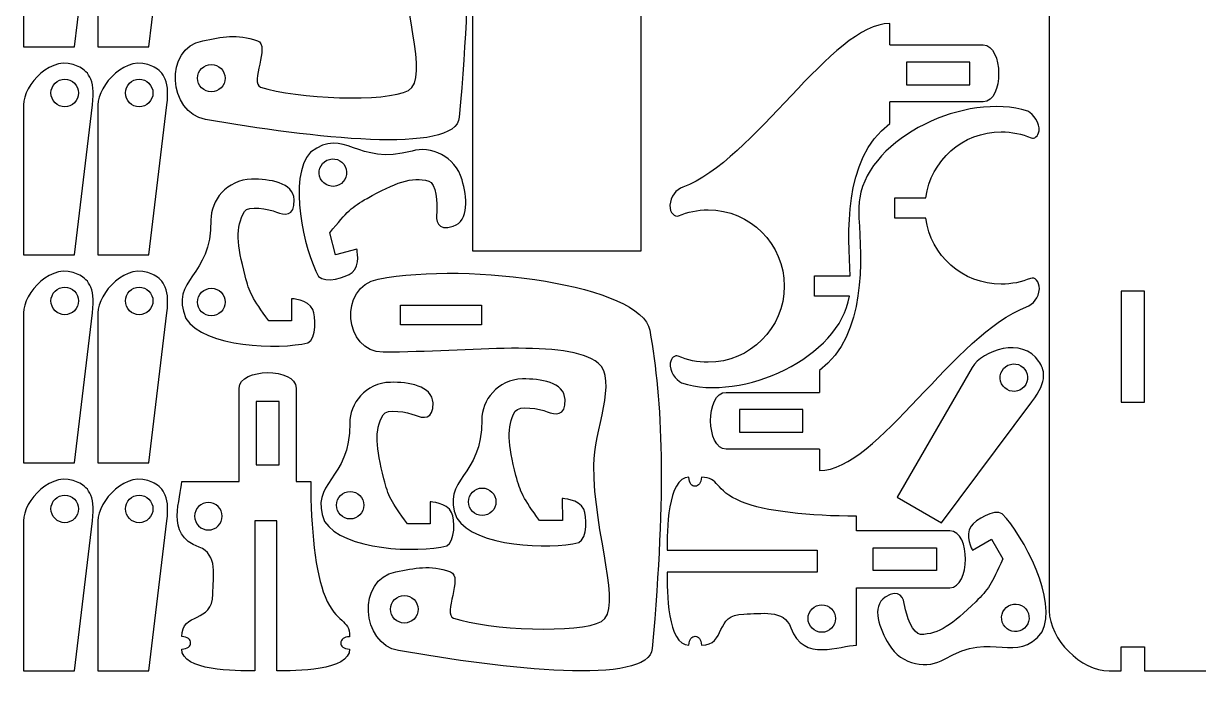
# Model space of a CAD drawing. Extents: x 14.7 to 28.1, y 1.6 to 11.3.
# Drawn here: x 14.68 to 22.39, y 1.64 to 5.99 of the extents above; entities that cross this region are included whole.
import ezdxf

# ---------------------------------------------------------------- set-up
doc = ezdxf.new("R2010")
doc.units = 0
doc.layers.add('parts', color=7, linetype='CONTINUOUS')

msp = doc.modelspace()

# ---------------------------------------------------------------- linework, layer by layer
at = {"layer": 'parts', "color": 7}
for p, q in [((17.626597, 4.498164), (17.626597, 11.191076)), ((18.728959, 11.191076), (18.728959, 4.498164)), ((21.409949, 8.828872), (21.409949, 2.135958)), ((14.677722, 6.821794), (14.677722, 5.837528)), ((15.012368, 5.837528), (15.130478, 6.821794)), ((15.166611, 6.821794), (15.166611, 5.837528)), ((15.501257, 5.837528), (15.619367, 6.821794)), ((20.363256, 5.851053), (20.363256, 5.991488)), ((14.677722, 5.837528), (15.012368, 5.837528)), ((15.166611, 5.837528), (15.501257, 5.837528)), ((20.363256, 5.851052), (20.976029, 5.851053)), ((20.888847, 5.738757), (20.472923, 5.738766)), ((20.472923, 5.738766), (20.472923, 5.589544)), ((20.888847, 5.589534), (20.888847, 5.738757)), ((15.820013, 5.632812), (15.820013, 5.632812)), ((14.948312, 5.625862), (14.948312, 5.625862)), ((15.437201, 5.625862), (15.437201, 5.625862)), ((20.472923, 5.589544), (20.888847, 5.589534)), ((20.363256, 5.33488), (20.363256, 5.478042)), ((20.976029, 5.478041), (20.363256, 5.478041)), ((14.677722, 5.456704), (14.677722, 4.472438)), ((14.677722, 5.456704), (14.677722, 5.456704)), ((15.012368, 4.472438), (15.130478, 5.456704)), ((15.166611, 5.456704), (15.166611, 4.472438)), ((15.166611, 5.456704), (15.166611, 5.456704)), ((15.501257, 4.472438), (15.619367, 5.456704)), ((16.73189, 4.925542), (16.73189, 4.925542)), ((20.396626, 4.713462), (20.396626, 4.84732)), ((20.396626, 4.84732), (20.599349, 4.84732)), ((20.599316, 4.713462), (20.396626, 4.713462)), ((16.726463, 4.473252), (16.687842, 4.617389)), ((16.865526, 4.510522), (16.726463, 4.473252)), ((16.865526, 4.510522), (16.865526, 4.510522)), ((18.728959, 4.498164), (17.626597, 4.498164)), ((14.677722, 4.472438), (15.012368, 4.472438)), ((15.166611, 4.472438), (15.501257, 4.472438)), ((19.868592, 4.201281), (19.868592, 4.335139)), ((19.868592, 4.335139), (20.104126, 4.335139)), ((14.948312, 4.260771), (14.948312, 4.260771)), ((15.437201, 4.260771), (15.437201, 4.260771)), ((17.005038, 4.314252), (17.005038, 4.314252)), ((16.436322, 4.184909), (16.436331, 4.040939)), ((16.436322, 4.184909), (16.436322, 4.184909)), ((20.098599, 4.201281), (19.868592, 4.201281)), ((22.034503, 4.23507), (21.88236, 4.23507)), ((21.88236, 4.23507), (21.88236, 3.50603)), ((22.034503, 3.50603), (22.034503, 4.23507)), ((14.677722, 4.091613), (14.677722, 3.107347)), ((14.677722, 4.091613), (14.677722, 4.091613)), ((15.012368, 3.107347), (15.130478, 4.091613)), ((15.166611, 4.091613), (15.166611, 3.107347)), ((15.166611, 4.091613), (15.166611, 4.091613)), ((15.501257, 3.107347), (15.619367, 4.091613)), ((16.000857, 4.163241), (16.000857, 4.163241)), ((17.151513, 4.142985), (17.684103, 4.142985)), ((17.151513, 4.013063), (17.151513, 4.142985)), ((17.684103, 4.142985), (17.684103, 4.013063)), ((16.436331, 4.040939), (16.287109, 4.040939)), ((17.684103, 4.013063), (17.151513, 4.013063)), ((19.901959, 3.713721), (19.901959, 3.570559)), ((20.904138, 3.734154), (20.412004, 2.881754)), ((20.904138, 3.734154), (20.904138, 3.734154)), ((21.223056, 3.745354), (21.223056, 3.745354)), ((16.093196, 2.985565), (16.093194, 3.598338)), ((16.466207, 3.598338), (16.466207, 2.985565)), ((19.289189, 3.57056), (19.901962, 3.57056)), ((16.20549, 3.511156), (16.205481, 3.095232)), ((16.354713, 3.511156), (16.20549, 3.511156)), ((16.354703, 3.095232), (16.354713, 3.511156)), ((20.701817, 2.714431), (21.296236, 3.507776)), ((21.88236, 3.50603), (22.034503, 3.50603)), ((19.792294, 3.459057), (19.376371, 3.459067)), ((19.376371, 3.459067), (19.376371, 3.309843)), ((19.792294, 3.309835), (19.792294, 3.459057)), ((19.376371, 3.309843), (19.792294, 3.309835)), ((19.901962, 3.197549), (19.289189, 3.197548)), ((19.901962, 3.197548), (19.901962, 3.057112)), ((14.677722, 3.107347), (15.012368, 3.107347)), ((15.166611, 3.107347), (15.501257, 3.107347)), ((16.205481, 3.095232), (16.354703, 3.095232)), ((15.715869, 2.985565), (16.093196, 2.985565)), ((16.466207, 2.985565), (16.562887, 2.985565)), ((14.948312, 2.895681), (14.948312, 2.895681)), ((15.437201, 2.895681), (15.437201, 2.895681)), ((18.2141, 2.873798), (18.214109, 2.729828)), ((18.2141, 2.873798), (18.2141, 2.873798)), ((20.412004, 2.881754), (20.701817, 2.714431)), ((15.891063, 2.847741), (15.891063, 2.847741)), ((16.911968, 2.829908), (16.911968, 2.829908)), ((17.347433, 2.851575), (17.347442, 2.707605)), ((17.347433, 2.851575), (17.347433, 2.851575)), ((17.778634, 2.85213), (17.778634, 2.85213)), ((14.677722, 2.726523), (14.677722, 1.742257)), ((14.677722, 2.726523), (14.677722, 2.726523)), ((15.012368, 1.742257), (15.130478, 2.726523)), ((15.166611, 2.726523), (15.166611, 1.742257)), ((15.166611, 2.726523), (15.166611, 2.726523)), ((15.501257, 1.742257), (15.619367, 2.726523)), ((16.339871, 2.72788), (16.196197, 2.72788)), ((16.196197, 2.72788), (16.196197, 1.742257)), ((16.339871, 1.742257), (16.339871, 2.72788)), ((17.347442, 2.707605), (17.19822, 2.707605)), ((18.214109, 2.729828), (18.064887, 2.729828)), ((20.145202, 2.661236), (20.145202, 2.757916)), ((20.757976, 2.661236), (20.145202, 2.661236)), ((20.25487, 2.549733), (20.670793, 2.549743)), ((20.25487, 2.40051), (20.25487, 2.549733)), ((20.670793, 2.549743), (20.670793, 2.400519)), ((20.905589, 2.535271), (21.030266, 2.607264)), ((21.030266, 2.607264), (21.104877, 2.478033)), ((18.901894, 2.5349), (19.887518, 2.5349)), ((19.887518, 2.5349), (19.887518, 2.391225)), ((20.905589, 2.535271), (20.905589, 2.535271)), ((19.887518, 2.391225), (18.901894, 2.391225)), ((20.670793, 2.400519), (20.25487, 2.40051)), ((20.145202, 1.910897), (20.145202, 2.288224)), ((20.145202, 2.288224), (20.757976, 2.288224)), ((21.142086, 2.16898), (21.142086, 2.16898)), ((17.08668, 2.146728), (17.08668, 2.146728)), ((20.007379, 2.086092), (20.007379, 2.086092)), ((21.88236, 1.742257), (21.88236, 1.89973)), ((21.88236, 1.89973), (22.034503, 1.89973)), ((22.034503, 1.89973), (22.034503, 1.742257)), ((14.677722, 1.742257), (15.012368, 1.742257)), ((15.166611, 1.742257), (15.501257, 1.742257)), ((21.80365, 1.742257), (21.88236, 1.742257)), ((22.034503, 1.742257), (27.478249, 1.742257))]:
    msp.add_line(p, q, dxfattribs=at)
for points in [[(17.520872, 7.464567), (17.605286, 6.981371), (17.629927, 6.440264), (17.537537, 5.376464)], [(17.203507, 5.552523), (17.349812, 5.633024), (17.153504, 6.119879), (17.153506, 6.578376)], [(20.363256, 5.991488), (19.98447, 5.991488), (19.472291, 5.088811), (19.0046, 4.917382)], [(15.87326, 5.361606), (15.62605, 5.404093), (15.597068, 5.830223), (15.854292, 5.878594)], [(15.854292, 5.878594), (15.979633, 5.902164), (16.079432, 5.926826), (16.212638, 5.878594)], [(16.212638, 5.878594), (16.30067, 5.846719), (16.159382, 5.600226), (16.234104, 5.574694)], [(15.036724, 5.709826), (14.862562, 5.797976), (14.677722, 5.587013), (14.677722, 5.456704)], [(15.525613, 5.709826), (15.351451, 5.797976), (15.166611, 5.587013), (15.166611, 5.456704)], [(20.976029, 5.851053), (21.108756, 5.851054), (21.11428, 5.478041), (20.976029, 5.478041)], [(15.130478, 5.456704), (15.152069, 5.636641), (15.093041, 5.681321), (15.036724, 5.709826)], [(15.619367, 5.456704), (15.640958, 5.636641), (15.58193, 5.681321), (15.525613, 5.709826)], [(15.846455, 5.696648), (15.863385, 5.713578), (15.886348, 5.72309), (15.910291, 5.72309)], [(15.910291, 5.72309), (15.96015, 5.72309), (16.000569, 5.682671), (16.000569, 5.632812)], [(15.820013, 5.632812), (15.820013, 5.656755), (15.829525, 5.679717), (15.846455, 5.696648)], [(15.846455, 5.568976), (15.829525, 5.585906), (15.820013, 5.608869), (15.820013, 5.632812)], [(16.000569, 5.632812), (16.000569, 5.608869), (15.991058, 5.585906), (15.974127, 5.568976)], [(14.858034, 5.535584), (14.858034, 5.559528), (14.867546, 5.58249), (14.884476, 5.59942)], [(14.884476, 5.59942), (14.901407, 5.616351), (14.924369, 5.625862), (14.948312, 5.625862)], [(14.948312, 5.625862), (14.972255, 5.625862), (14.995218, 5.616351), (15.012148, 5.59942)], [(15.012148, 5.59942), (15.029079, 5.58249), (15.03859, 5.559528), (15.03859, 5.535584)], [(15.346923, 5.535584), (15.346923, 5.559528), (15.356435, 5.58249), (15.373365, 5.59942)], [(15.373365, 5.59942), (15.390295, 5.616351), (15.413258, 5.625862), (15.437201, 5.625862)], [(15.437201, 5.625862), (15.461144, 5.625862), (15.484107, 5.616351), (15.501037, 5.59942)], [(15.501037, 5.59942), (15.517968, 5.58249), (15.527479, 5.559528), (15.527479, 5.535584)], [(15.910291, 5.542534), (15.886348, 5.542534), (15.863385, 5.552045), (15.846455, 5.568976)], [(15.974127, 5.568976), (15.957197, 5.552045), (15.934234, 5.542534), (15.910291, 5.542534)], [(16.234104, 5.574694), (16.465739, 5.495547), (17.059074, 5.473053), (17.203507, 5.552523)], [(14.884476, 5.471748), (14.867546, 5.488679), (14.858034, 5.511641), (14.858034, 5.535584)], [(15.03859, 5.535584), (15.03859, 5.511641), (15.029079, 5.488679), (15.012148, 5.471748)], [(15.373365, 5.471748), (15.356435, 5.488679), (15.346923, 5.511641), (15.346923, 5.535584)], [(15.527479, 5.535584), (15.527479, 5.511641), (15.517968, 5.488679), (15.501037, 5.471748)], [(21.26871, 5.416158), (20.865654, 5.545159), (20.229803, 5.245491), (20.166616, 4.84732)], [(14.948312, 5.445307), (14.924369, 5.445307), (14.901407, 5.454818), (14.884476, 5.471748)], [(15.012148, 5.471748), (14.995218, 5.454818), (14.972255, 5.445307), (14.948312, 5.445307)], [(15.437201, 5.445307), (15.413258, 5.445307), (15.390295, 5.454818), (15.373365, 5.471748)], [(15.501037, 5.471748), (15.484107, 5.454818), (15.461144, 5.445307), (15.437201, 5.445307)], [(21.342668, 5.286321), (21.349811, 5.337629), (21.306713, 5.395306), (21.26871, 5.416158)], [(17.537537, 5.376464), (17.515786, 5.126018), (16.55899, 5.243753), (15.87326, 5.361606)], [(20.104126, 4.335139), (20.091489, 4.601029), (20.0491, 5.096371), (20.363256, 5.33488)], [(17.228146, 5.1547), (16.863764, 5.051431), (16.787344, 5.318311), (16.561643, 5.146807)], [(20.599349, 4.84732), (20.632173, 5.091688), (20.841517, 5.280391), (21.094873, 5.280391)], [(21.094873, 5.280391), (21.164357, 5.280391), (21.230552, 5.266268), (21.290661, 5.240604)], [(21.290661, 5.240604), (21.31175, 5.2316), (21.337694, 5.2506), (21.342668, 5.286321)], [(17.555939, 4.965904), (17.5106, 5.124034), (17.348261, 5.188741), (17.228146, 5.1547)], [(16.561643, 5.146807), (16.409154, 4.980673), (16.518582, 4.504346), (16.614632, 4.33111)], [(16.630341, 5.057883), (16.642313, 5.078618), (16.662031, 5.093748), (16.685159, 5.099945)], [(16.685159, 5.099945), (16.733319, 5.112849), (16.782821, 5.084269), (16.795726, 5.036109)], [(16.621322, 4.989378), (16.615125, 5.012505), (16.61837, 5.037147), (16.630341, 5.057883)], [(16.795726, 5.036109), (16.80863, 4.987949), (16.78005, 4.938447), (16.73189, 4.925542)], [(16.175149, 4.969658), (16.010673, 4.966791), (15.906154, 4.826731), (15.907948, 4.701898)], [(16.454316, 4.834976), (16.44876, 4.948388), (16.291168, 4.97168), (16.175149, 4.969658)], [(16.663385, 4.93456), (16.64265, 4.946532), (16.627519, 4.96625), (16.621322, 4.989378)], [(16.932149, 4.843295), (17.118979, 4.947863), (17.222109, 4.988156), (17.338222, 4.957337)], [(17.338222, 4.957337), (17.38483, 4.944966), (17.396866, 4.806016), (17.389714, 4.753132)], [(17.4981, 4.661392), (17.606209, 4.696111), (17.587919, 4.854362), (17.555939, 4.965904)], [(16.73189, 4.925542), (16.708763, 4.919345), (16.684121, 4.922589), (16.663385, 4.93456)], [(19.0046, 4.917382), (18.961149, 4.901455), (18.922587, 4.856644), (18.9205, 4.798153)], [(16.127076, 4.757143), (16.151088, 4.79896), (16.288418, 4.774623), (16.337649, 4.754028)], [(16.337649, 4.754028), (16.38688, 4.733433), (16.459871, 4.721565), (16.454316, 4.834976)], [(16.687842, 4.617389), (16.801491, 4.759887), (16.832314, 4.787416), (16.932149, 4.843295)], [(18.9205, 4.798153), (18.918736, 4.748716), (18.951281, 4.718913), (18.977458, 4.72965)], [(20.166616, 4.84732), (20.160928, 4.811481), (20.157358, 4.788705), (20.161089, 4.713462)], [(16.132132, 4.33539), (16.079482, 4.542918), (16.067254, 4.652962), (16.127076, 4.757143)], [(17.389714, 4.753132), (17.382563, 4.700248), (17.389992, 4.626673), (17.4981, 4.661392)], [(18.977458, 4.72965), (19.036988, 4.754066), (19.101974, 4.768211), (19.170342, 4.768211)], [(19.170342, 4.768211), (19.446484, 4.768211), (19.670341, 4.544353), (19.670341, 4.268211)], [(20.161089, 4.713462), (20.174272, 4.447599), (20.216114, 3.95223), (19.901959, 3.713721)], [(21.094876, 4.28039), (20.841427, 4.28039), (20.632021, 4.468962), (20.599316, 4.713462)], [(15.907948, 4.701898), (15.913389, 4.323205), (15.635823, 4.318462), (15.743068, 4.056064)], [(16.833914, 4.356901), (16.890691, 4.404851), (16.865526, 4.510522), (16.865526, 4.510522)], [(15.036724, 4.344734), (14.862562, 4.432884), (14.677722, 4.221922), (14.677722, 4.091613)], [(15.525613, 4.344734), (15.351451, 4.432884), (15.166611, 4.221922), (15.166611, 4.091613)], [(17.005038, 4.314252), (17.607504, 4.42897), (18.735862, 4.274293), (18.787539, 3.978483)], [(15.130478, 4.091613), (15.152069, 4.27155), (15.093041, 4.31623), (15.036724, 4.344734)], [(15.619367, 4.091613), (15.640958, 4.27155), (15.58193, 4.31623), (15.525613, 4.344734)], [(16.287109, 4.040939), (16.178881, 4.187597), (16.160268, 4.224494), (16.132132, 4.33539)], [(16.614632, 4.33111), (16.657139, 4.28385), (16.795626, 4.324563), (16.833914, 4.356901)], [(21.28776, 4.318951), (21.22823, 4.294534), (21.163243, 4.28039), (21.094876, 4.28039)], [(21.344718, 4.250448), (21.346482, 4.299884), (21.313937, 4.329688), (21.28776, 4.318951)], [(14.884476, 4.234329), (14.901407, 4.25126), (14.924369, 4.260771), (14.948312, 4.260771)], [(14.948312, 4.260771), (14.972255, 4.260771), (14.995218, 4.25126), (15.012148, 4.234329)], [(15.373365, 4.234329), (15.390295, 4.25126), (15.413258, 4.260771), (15.437201, 4.260771)], [(15.437201, 4.260771), (15.461144, 4.260771), (15.484107, 4.25126), (15.501037, 4.234329)], [(15.846743, 4.227077), (15.863673, 4.244008), (15.886636, 4.253519), (15.910579, 4.253519)], [(15.910579, 4.253519), (15.960438, 4.253519), (16.000857, 4.2131), (16.000857, 4.163241)], [(17.038369, 3.834331), (16.781496, 3.834331), (16.742104, 4.264186), (17.005038, 4.314252)], [(19.670341, 4.268211), (19.670341, 3.992069), (19.446484, 3.76821), (19.170342, 3.76821)], [(21.260618, 4.131219), (21.304069, 4.147146), (21.342631, 4.191957), (21.344718, 4.250448)], [(14.858034, 4.170493), (14.858034, 4.194436), (14.867546, 4.217399), (14.884476, 4.234329)], [(14.884476, 4.106657), (14.867546, 4.123588), (14.858034, 4.14655), (14.858034, 4.170493)], [(15.012148, 4.234329), (15.029079, 4.217399), (15.03859, 4.194436), (15.03859, 4.170493)], [(15.03859, 4.170493), (15.03859, 4.14655), (15.029079, 4.123588), (15.012148, 4.106657)], [(15.346923, 4.170493), (15.346923, 4.194436), (15.356435, 4.217399), (15.373365, 4.234329)], [(15.373365, 4.106657), (15.356435, 4.123588), (15.346923, 4.14655), (15.346923, 4.170493)], [(15.501037, 4.234329), (15.517968, 4.217399), (15.527479, 4.194436), (15.527479, 4.170493)], [(15.527479, 4.170493), (15.527479, 4.14655), (15.517968, 4.123588), (15.501037, 4.106657)], [(15.820301, 4.163241), (15.820301, 4.187185), (15.829812, 4.210147), (15.846743, 4.227077)], [(16.576528, 4.114614), (16.544907, 4.181867), (16.436322, 4.184909), (16.436322, 4.184909)], [(18.996504, 3.632443), (19.39956, 3.503442), (20.034977, 3.803179), (20.098599, 4.201281)], [(14.948312, 4.080216), (14.924369, 4.080216), (14.901407, 4.089727), (14.884476, 4.106657)], [(15.012148, 4.106657), (14.995218, 4.089727), (14.972255, 4.080216), (14.948312, 4.080216)], [(15.437201, 4.080216), (15.413258, 4.080216), (15.390295, 4.089727), (15.373365, 4.106657)], [(15.501037, 4.106657), (15.484107, 4.089727), (15.461144, 4.080216), (15.437201, 4.080216)], [(15.846743, 4.099405), (15.829812, 4.116336), (15.820301, 4.139298), (15.820301, 4.163241)], [(15.910579, 4.072964), (15.886636, 4.072964), (15.863673, 4.082475), (15.846743, 4.099405)], [(15.974415, 4.099405), (15.957485, 4.082475), (15.934522, 4.072964), (15.910579, 4.072964)], [(16.000857, 4.163241), (16.000857, 4.139298), (15.991345, 4.116336), (15.974415, 4.099405)], [(16.544686, 3.896128), (16.601337, 3.924955), (16.597853, 4.06926), (16.576528, 4.114614)], [(19.901962, 3.057112), (20.280747, 3.057112), (20.792927, 3.95979), (21.260618, 4.131219)], [(15.743068, 4.056064), (15.864074, 3.865772), (16.352492, 3.848189), (16.544686, 3.896128)], [(18.787539, 3.978483), (18.871952, 3.495287), (18.896593, 2.954181), (18.804203, 1.890381)], [(21.341604, 3.773862), (21.23485, 3.937283), (20.969292, 3.847005), (20.904138, 3.734154)], [(18.449827, 3.76228), (18.242857, 3.925822), (17.607351, 3.834331), (17.038369, 3.834331)], [(18.974553, 3.807996), (18.953464, 3.817001), (18.92752, 3.798001), (18.922547, 3.76228)], [(19.170342, 3.76821), (19.100858, 3.76821), (19.034662, 3.782333), (18.974553, 3.807996)], [(16.093194, 3.598338), (16.093194, 3.731065), (16.466207, 3.736589), (16.466207, 3.598338)], [(18.420172, 3.092293), (18.420179, 3.310632), (18.581009, 3.658623), (18.449827, 3.76228)], [(18.922547, 3.76228), (18.915403, 3.710972), (18.958501, 3.653294), (18.996504, 3.632443)], [(21.090715, 3.643805), (21.084518, 3.666932), (21.087762, 3.691574), (21.099733, 3.71231)], [(21.099733, 3.71231), (21.111705, 3.733045), (21.131423, 3.748176), (21.154551, 3.754373)], [(21.154551, 3.754373), (21.177678, 3.76057), (21.20232, 3.757325), (21.223056, 3.745354)], [(21.223056, 3.745354), (21.266235, 3.720424), (21.281029, 3.665211), (21.256099, 3.622032)], [(21.296236, 3.507776), (21.404903, 3.65281), (21.376123, 3.721018), (21.341604, 3.773862)], [(17.08626, 3.636324), (16.921784, 3.633458), (16.817266, 3.493398), (16.819059, 3.368565)], [(17.365427, 3.501643), (17.359871, 3.615054), (17.202279, 3.638346), (17.08626, 3.636324)], [(17.952927, 3.658547), (17.788451, 3.65568), (17.683932, 3.51562), (17.685726, 3.390787)], [(18.232093, 3.523865), (18.226538, 3.637276), (18.068946, 3.660569), (17.952927, 3.658547)], [(21.132778, 3.588988), (21.112042, 3.600959), (21.096912, 3.620678), (21.090715, 3.643805)], [(19.289189, 3.197548), (19.156462, 3.197547), (19.150938, 3.57056), (19.289189, 3.57056)], [(21.256099, 3.622032), (21.231169, 3.578853), (21.175957, 3.564059), (21.132778, 3.588988)], [(17.24876, 3.420695), (17.297991, 3.4001), (17.370982, 3.388232), (17.365427, 3.501643)], [(17.904853, 3.446031), (17.928866, 3.487849), (18.066196, 3.463512), (18.115427, 3.442917)], [(18.115427, 3.442917), (18.164658, 3.422322), (18.237649, 3.410454), (18.232093, 3.523865)], [(17.043243, 3.002057), (16.990593, 3.209585), (16.978366, 3.319629), (17.038187, 3.423809)], [(17.038187, 3.423809), (17.062199, 3.465627), (17.199529, 3.441289), (17.24876, 3.420695)], [(17.90991, 3.024279), (17.85726, 3.231807), (17.845032, 3.341851), (17.904853, 3.446031)], [(16.819059, 3.368565), (16.8245, 2.989872), (16.546934, 2.985129), (16.654179, 2.72273)], [(17.685726, 3.390787), (17.691167, 3.012094), (17.413601, 3.007351), (17.520846, 2.744952)], [(18.470173, 2.06644), (18.616479, 2.146941), (18.420171, 2.633795), (18.420172, 3.092293)], [(15.036724, 2.979644), (14.862562, 3.067794), (14.677722, 2.856832), (14.677722, 2.726523)], [(15.525613, 2.979644), (15.351451, 3.067794), (15.166611, 2.856832), (15.166611, 2.726523)], [(18.064887, 2.729828), (17.956659, 2.876486), (17.938046, 2.913383), (17.90991, 3.024279)], [(19.045077, 3.01326), (18.901894, 3.01326), (18.901894, 2.654741), (18.901894, 2.5349)], [(19.085761, 2.954817), (19.065267, 2.954496), (19.045077, 2.972702), (19.045077, 3.01326)], [(19.126447, 3.01326), (19.126447, 2.976042), (19.106962, 2.955149), (19.085761, 2.954817)], [(19.390676, 2.851656), (19.205314, 2.929366), (19.24695, 3.01326), (19.126447, 3.01326)], [(15.130478, 2.726523), (15.152069, 2.90646), (15.093041, 2.95114), (15.036724, 2.979644)], [(15.619367, 2.726523), (15.640958, 2.90646), (15.58193, 2.95114), (15.525613, 2.979644)], [(15.82967, 2.554253), (15.600789, 2.63514), (15.715869, 2.880019), (15.715869, 2.985565)], [(16.562887, 2.985565), (16.562887, 2.679859), (16.593942, 2.380557), (16.656627, 2.231038)], [(17.19822, 2.707605), (17.089992, 2.854264), (17.071379, 2.891161), (17.043243, 3.002057)], [(17.624521, 2.915966), (17.641451, 2.932897), (17.664414, 2.942408), (17.688357, 2.942408)], [(17.688357, 2.942408), (17.7123, 2.942408), (17.735262, 2.932897), (17.752193, 2.915966)], [(14.858034, 2.805403), (14.858034, 2.829346), (14.867546, 2.852309), (14.884476, 2.869239)], [(14.884476, 2.869239), (14.901407, 2.88617), (14.924369, 2.895681), (14.948312, 2.895681)], [(14.948312, 2.895681), (14.972255, 2.895681), (14.995218, 2.88617), (15.012148, 2.869239)], [(15.012148, 2.869239), (15.029079, 2.852309), (15.03859, 2.829346), (15.03859, 2.805403)], [(15.346923, 2.805403), (15.346923, 2.829346), (15.356435, 2.852309), (15.373365, 2.869239)], [(15.373365, 2.869239), (15.390295, 2.88617), (15.413258, 2.895681), (15.437201, 2.895681)], [(15.437201, 2.895681), (15.461144, 2.895681), (15.484107, 2.88617), (15.501037, 2.869239)], [(15.501037, 2.869239), (15.517968, 2.852309), (15.527479, 2.829346), (15.527479, 2.805403)], [(16.731412, 2.829908), (16.731412, 2.853851), (16.740924, 2.876814), (16.757854, 2.893744)], [(16.757854, 2.893744), (16.774784, 2.910675), (16.797747, 2.920186), (16.82169, 2.920186)], [(16.82169, 2.920186), (16.845633, 2.920186), (16.868596, 2.910675), (16.885526, 2.893744)], [(16.885526, 2.893744), (16.902456, 2.876814), (16.911968, 2.853851), (16.911968, 2.829908)], [(17.598079, 2.85213), (17.598079, 2.876073), (17.60759, 2.899036), (17.624521, 2.915966)], [(17.752193, 2.915966), (17.769123, 2.899036), (17.778634, 2.876073), (17.778634, 2.85213)], [(18.354306, 2.803503), (18.322684, 2.870756), (18.2141, 2.873798), (18.2141, 2.873798)], [(14.884476, 2.741567), (14.867546, 2.758498), (14.858034, 2.78146), (14.858034, 2.805403)], [(15.03859, 2.805403), (15.03859, 2.78146), (15.029079, 2.758498), (15.012148, 2.741567)], [(15.373365, 2.741567), (15.356435, 2.758498), (15.346923, 2.78146), (15.346923, 2.805403)], [(15.527479, 2.805403), (15.527479, 2.78146), (15.517968, 2.758498), (15.501037, 2.741567)], [(15.827227, 2.821299), (15.810297, 2.804369), (15.800786, 2.781406), (15.800786, 2.757463)], [(15.891063, 2.847741), (15.86712, 2.847741), (15.844158, 2.838229), (15.827227, 2.821299)], [(15.954899, 2.821299), (15.937969, 2.838229), (15.915006, 2.847741), (15.891063, 2.847741)], [(15.981341, 2.757463), (15.981341, 2.781406), (15.97183, 2.804369), (15.954899, 2.821299)], [(16.757854, 2.766072), (16.740924, 2.783002), (16.731412, 2.805965), (16.731412, 2.829908)], [(16.911968, 2.829908), (16.911968, 2.805965), (16.902456, 2.783002), (16.885526, 2.766072)], [(17.487639, 2.781281), (17.456018, 2.848533), (17.347433, 2.851575), (17.347433, 2.851575)], [(17.455797, 2.562795), (17.512448, 2.591622), (17.508964, 2.735927), (17.487639, 2.781281)], [(17.624521, 2.788294), (17.60759, 2.805225), (17.598079, 2.828187), (17.598079, 2.85213)], [(17.688357, 2.761853), (17.664414, 2.761853), (17.641451, 2.771364), (17.624521, 2.788294)], [(17.752193, 2.788294), (17.735262, 2.771364), (17.7123, 2.761853), (17.688357, 2.761853)], [(17.778634, 2.85213), (17.778634, 2.828187), (17.769123, 2.805225), (17.752193, 2.788294)], [(18.322463, 2.585017), (18.379114, 2.613844), (18.375631, 2.758149), (18.354306, 2.803503)], [(20.145202, 2.757916), (19.839497, 2.757916), (19.540194, 2.788971), (19.390676, 2.851656)], [(21.101498, 2.773506), (21.048208, 2.808154), (20.924978, 2.732985), (20.896362, 2.69184)], [(14.948312, 2.715126), (14.924369, 2.715126), (14.901407, 2.724637), (14.884476, 2.741567)], [(15.012148, 2.741567), (14.995218, 2.724637), (14.972255, 2.715126), (14.948312, 2.715126)], [(15.437201, 2.715126), (15.413258, 2.715126), (15.390295, 2.724637), (15.373365, 2.741567)], [(15.501037, 2.741567), (15.484107, 2.724637), (15.461144, 2.715126), (15.437201, 2.715126)], [(15.800786, 2.757463), (15.800786, 2.73352), (15.810297, 2.710557), (15.827227, 2.693627)], [(15.954899, 2.693627), (15.97183, 2.710557), (15.981341, 2.73352), (15.981341, 2.757463)], [(16.654179, 2.72273), (16.775186, 2.532439), (17.263603, 2.514856), (17.455797, 2.562795)], [(16.82169, 2.73963), (16.797747, 2.73963), (16.774784, 2.749142), (16.757854, 2.766072)], [(16.885526, 2.766072), (16.868596, 2.749142), (16.845633, 2.73963), (16.82169, 2.73963)], [(17.520846, 2.744952), (17.641852, 2.554661), (18.13027, 2.537078), (18.322463, 2.585017)], [(21.363799, 1.999318), (21.468092, 2.199258), (21.239111, 2.631032), (21.101498, 2.773506)], [(15.827227, 2.693627), (15.844158, 2.676696), (15.86712, 2.667185), (15.891063, 2.667185)], [(15.891063, 2.667185), (15.915006, 2.667185), (15.937969, 2.676696), (15.954899, 2.693627)], [(20.757976, 2.288224), (20.890702, 2.288224), (20.896227, 2.661236), (20.757976, 2.661236)], [(20.896362, 2.69184), (20.853931, 2.630829), (20.905589, 2.535271), (20.905589, 2.535271)], [(15.920537, 2.246726), (15.920537, 2.357324), (15.956384, 2.50947), (15.82967, 2.554253)], [(21.104877, 2.478033), (21.031981, 2.310976), (21.009333, 2.276408), (20.927363, 2.196594)], [(17.139927, 1.875523), (16.892717, 1.91801), (16.863734, 2.34414), (17.120959, 2.392511)], [(17.120959, 2.392511), (17.2463, 2.416081), (17.346099, 2.440743), (17.479304, 2.392511)], [(17.479304, 2.392511), (17.567337, 2.360635), (17.426049, 2.114143), (17.500771, 2.088611)], [(18.901894, 2.391225), (18.901894, 2.264836), (18.901894, 1.910897), (19.045207, 1.910897)], [(15.715869, 1.967055), (15.715758, 2.132915), (15.920537, 2.05112), (15.920537, 2.246726)], [(17.113122, 2.210564), (17.130052, 2.227495), (17.153015, 2.237006), (17.176958, 2.237006)], [(17.176958, 2.237006), (17.226817, 2.237006), (17.267236, 2.196587), (17.267236, 2.146728)], [(20.462053, 2.165258), (20.455273, 2.218191), (20.429056, 2.287337), (20.333617, 2.22582)], [(16.656627, 2.231038), (16.734337, 2.045677), (16.818231, 2.087313), (16.818231, 1.966809)], [(17.08668, 2.146728), (17.08668, 2.170672), (17.096191, 2.193634), (17.113122, 2.210564)], [(19.853265, 2.149928), (19.870195, 2.166858), (19.893158, 2.17637), (19.917101, 2.17637)], [(19.917101, 2.17637), (19.941044, 2.17637), (19.964007, 2.166858), (19.980937, 2.149928)], [(20.333617, 2.22582), (20.238178, 2.164303), (20.296802, 2.016178), (20.356562, 1.916714)], [(20.564643, 1.981339), (20.516422, 1.981225), (20.468833, 2.112325), (20.462053, 2.165258)], [(20.927363, 2.196594), (20.773963, 2.047234), (20.684776, 1.981622), (20.564643, 1.981339)], [(21.109042, 2.045659), (21.084113, 2.088838), (21.098907, 2.144051), (21.142086, 2.16898)], [(21.142086, 2.16898), (21.162821, 2.180952), (21.187463, 2.184196), (21.21059, 2.177999)], [(21.21059, 2.177999), (21.233718, 2.171802), (21.253436, 2.156672), (21.265408, 2.135936)], [(17.113122, 2.082892), (17.096191, 2.099823), (17.08668, 2.122785), (17.08668, 2.146728)], [(17.176958, 2.056451), (17.153015, 2.056451), (17.130052, 2.065962), (17.113122, 2.082892)], [(17.240794, 2.082892), (17.223863, 2.065962), (17.200901, 2.056451), (17.176958, 2.056451)], [(17.267236, 2.146728), (17.267236, 2.122785), (17.257724, 2.099823), (17.240794, 2.082892)], [(17.500771, 2.088611), (17.732406, 2.009464), (18.325741, 1.98697), (18.470173, 2.06644)], [(19.126692, 1.910897), (19.292552, 1.910797), (19.210758, 2.115565), (19.406363, 2.115565)], [(19.406363, 2.115565), (19.516961, 2.115565), (19.669108, 2.151413), (19.71389, 2.024698)], [(19.826823, 2.086092), (19.826823, 2.110035), (19.836335, 2.132998), (19.853265, 2.149928)], [(19.853265, 2.022256), (19.836335, 2.039186), (19.826823, 2.062149), (19.826823, 2.086092)], [(19.980937, 2.149928), (19.997868, 2.132998), (20.007379, 2.110035), (20.007379, 2.086092)], [(20.007379, 2.086092), (20.007379, 2.062149), (19.997868, 2.039186), (19.980937, 2.022256)], [(21.265408, 2.135936), (21.277379, 2.115201), (21.280623, 2.090559), (21.274426, 2.067432)], [(21.409949, 2.135958), (21.409949, 1.950365), (21.618057, 1.742257), (21.80365, 1.742257)], [(19.71389, 2.024698), (19.794778, 1.795818), (20.039657, 1.910897), (20.145202, 1.910897)], [(19.917101, 1.995814), (19.893158, 1.995814), (19.870195, 2.005326), (19.853265, 2.022256)], [(19.980937, 2.022256), (19.964007, 2.005326), (19.941044, 1.995814), (19.917101, 1.995814)], [(20.72205, 1.81919), (21.047287, 2.013249), (21.190177, 1.775242), (21.363799, 1.999318)], [(21.232363, 2.012615), (21.189184, 1.987686), (21.133972, 2.00248), (21.109042, 2.045659)], [(21.274426, 2.067432), (21.268229, 2.044304), (21.253099, 2.024586), (21.232363, 2.012615)], [(15.774311, 1.926312), (15.774311, 1.946684), (15.755936, 1.967055), (15.715869, 1.967055)], [(16.818231, 1.966809), (16.781013, 1.966809), (16.76012, 1.947325), (16.759788, 1.926124)], [(19.045207, 1.910897), (19.045207, 1.95025), (19.065432, 1.96934), (19.085949, 1.96934)], [(19.085949, 1.96934), (19.106321, 1.96934), (19.126692, 1.950964), (19.126692, 1.910897)], [(15.715869, 1.885569), (15.755221, 1.885569), (15.774311, 1.905795), (15.774311, 1.926312)], [(16.196197, 1.742257), (16.069808, 1.742257), (15.715869, 1.742257), (15.715869, 1.885569)], [(16.818231, 1.885439), (16.818231, 1.742257), (16.459712, 1.742257), (16.339871, 1.742257)], [(16.759788, 1.926124), (16.759466, 1.905629), (16.777673, 1.885439), (16.818231, 1.885439)], [(18.804203, 1.890381), (18.782452, 1.639935), (17.825657, 1.757669), (17.139927, 1.875523)], [(20.356562, 1.916714), (20.441283, 1.775707), (20.614838, 1.755221), (20.72205, 1.81919)]]:
    msp.add_open_spline(points, degree=3, dxfattribs=at)

doc.saveas('drawing.dxf')
